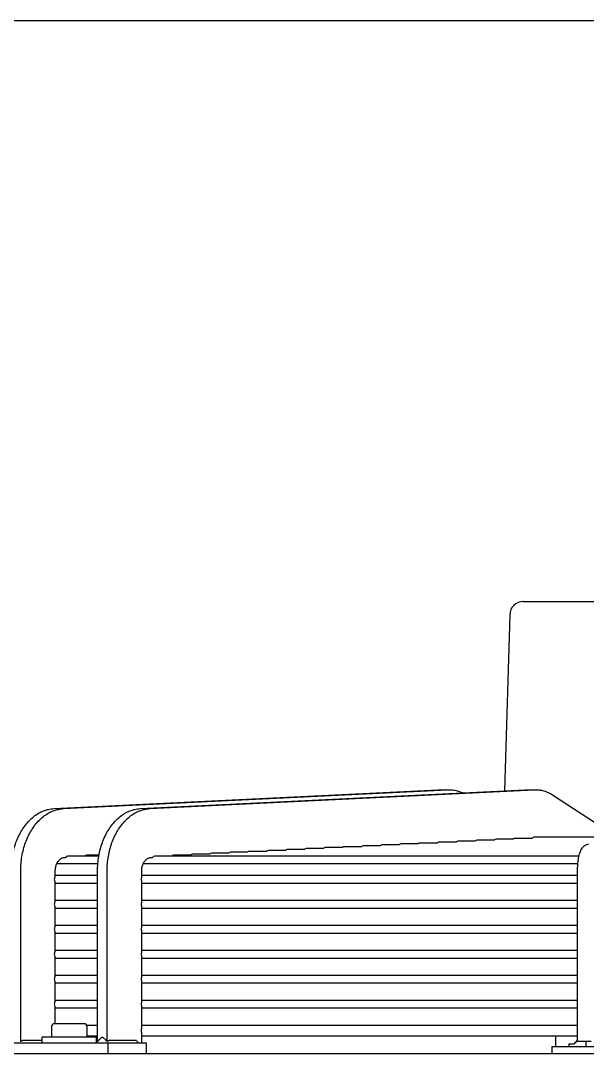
# Model space of a CAD drawing. Header units: millimetres. Extents: x 17891 to 32328, y 18593 to 29476.
# Drawn here: x 18221.82 to 18230.04, y 18984.1 to 18999.12 of the extents above; entities that cross this region are included whole.
import ezdxf

# ---------------------------------------------------------------- set-up
doc = ezdxf.new("R2010")
doc.units = ezdxf.units.MM
doc.header["$LTSCALE"] = 5
doc.layers.add('UNIT', color=6, linetype='Continuous')
doc.styles.add('SUBMITTAL', font='romans.shx', dxfattribs={"width": 0.75})
doc.dimstyles.new('SUBMITTAL', dxfattribs={"dimtxt": 0.09375, "dimasz": 0.09375, "dimexe": 0.03125, "dimexo": 0.0625, "dimgap": 0.0625, "dimtad": 0, "dimdec": 4, "dimzin": 4, "dimdsep": 46, "dimlunit": 4, "dimtxsty": 'SUBMITTAL', "dimcen": 0.09375, "dimclre": 6, "dimadec": 0, "dimazin": 0, "dimtfac": 1, "dimtdec": 0, "dimtofl": 0, "dimtmove": 0, "dimatfit": 3, "dimfxl": 0, "dimfrac": 2, "dimtolj": 1, "dimtzin": 4, "dimarcsym": 0})

msp = doc.modelspace()

# ---------------------------------------------------------------- linework, layer by layer
at = {"layer": 'UNIT'}
for p, q in [((18229.109, 18990.6942), (18239.1883, 18990.6942)), ((18228.9122, 18990.5034), (18228.8343, 18987.9508)), ((18222.3004, 18987.6907), (18227.8752, 18987.9653)), ((18222.4396, 18987.6907), (18228.0144, 18987.9653)), ((18223.5531, 18987.6907), (18229.128, 18987.9653)), ((18223.6923, 18987.6907), (18229.2672, 18987.9653)), ((18227.8955, 18987.9657), (18228.0347, 18987.9657)), ((18229.1483, 18987.9657), (18229.2875, 18987.9657)), ((18229.5336, 18987.8889), (18230.4706, 18987.2749)), ((18228.6869, 18987.2331), (18228.437, 18987.2331)), ((18228.9627, 18987.2466), (18228.7127, 18987.2466)), ((18229.2376, 18987.2601), (18228.9884, 18987.2601)), ((18230.77, 18987.2749), (18229.2644, 18987.2749)), ((18225.6608, 18987.0847), (18225.4117, 18987.0847)), ((18225.9355, 18987.0982), (18225.6864, 18987.0982)), ((18226.2103, 18987.1117), (18225.9612, 18987.1117)), ((18226.4852, 18987.1252), (18226.236, 18987.1252)), ((18226.7601, 18987.1387), (18226.5108, 18987.1387)), ((18227.0351, 18987.1522), (18226.7857, 18987.1522)), ((18227.3101, 18987.1657), (18227.0607, 18987.1657)), ((18227.5853, 18987.1792), (18227.3358, 18987.1792)), ((18227.8605, 18987.1926), (18227.611, 18987.1926)), ((18228.1359, 18987.2061), (18227.8862, 18987.2061)), ((18228.4113, 18987.2196), (18228.1616, 18987.2196)), ((18222.457, 18986.9824), (18222.4733, 18986.9832)), ((18222.9538, 18987.0037), (18222.5037, 18987.0037)), ((18222.9563, 18987.0172), (18222.778, 18987.0172)), ((18223.7098, 18986.9824), (18223.7342, 18986.9836)), ((18229.9166, 18987.0037), (18223.7643, 18987.0037)), ((18224.2877, 18987.0172), (18224.0388, 18987.0172)), ((18224.5623, 18987.0307), (18224.3133, 18987.0307)), ((18224.8368, 18987.0442), (18224.5879, 18987.0442)), ((18225.1114, 18987.0577), (18224.8624, 18987.0577)), ((18225.3861, 18987.0712), (18225.1371, 18987.0712)), ((18221.8214, 18984.3128), (18221.8214, 18986.7856)), ((18222.3225, 18986.7089), (18222.3225, 18986.7856)), ((18222.3453, 18986.8935), (18222.9395, 18986.8935)), ((18222.935, 18984.3163), (18222.935, 18986.7856)), ((18223.0742, 18984.3128), (18223.0742, 18986.7856)), ((18223.5753, 18986.6965), (18223.5753, 18986.7856)), ((18223.598, 18986.8935), (18229.8997, 18986.8935)), ((18229.8948, 18984.3163), (18229.8948, 18986.7856)), ((18222.935, 18986.7218), (18222.3225, 18986.7218)), ((18229.8948, 18986.7218), (18223.5753, 18986.7218)), ((18223.5753, 18986.3343), (18223.5753, 18986.6368)), ((18222.3225, 18986.3467), (18222.3225, 18986.6244)), ((18222.3225, 18986.6115), (18222.935, 18986.6115)), ((18223.5753, 18986.6115), (18229.8948, 18986.6115)), ((18222.935, 18986.3596), (18222.3225, 18986.3596)), ((18229.8948, 18986.3596), (18223.5753, 18986.3596)), ((18222.3225, 18985.9845), (18222.3225, 18986.2622)), ((18222.3225, 18986.2493), (18222.935, 18986.2493)), ((18223.5753, 18985.9721), (18223.5753, 18986.2746)), ((18223.5753, 18986.2493), (18229.8948, 18986.2493)), ((18222.935, 18985.9974), (18222.3225, 18985.9974)), ((18222.3225, 18985.6223), (18222.3225, 18985.9)), ((18222.3225, 18985.8871), (18222.935, 18985.8871)), ((18229.8948, 18985.9974), (18223.5753, 18985.9974)), ((18223.5753, 18985.6099), (18223.5753, 18985.9124)), ((18223.5753, 18985.8871), (18229.8948, 18985.8871)), ((18222.935, 18985.6352), (18222.3225, 18985.6352)), ((18229.8948, 18985.6352), (18223.5753, 18985.6352)), ((18222.3225, 18985.2601), (18222.3225, 18985.5378)), ((18222.3225, 18985.5249), (18222.935, 18985.5249)), ((18223.5753, 18985.2476), (18223.5753, 18985.5502)), ((18223.5753, 18985.5249), (18229.8948, 18985.5249)), ((18222.935, 18985.2729), (18222.3225, 18985.2729)), ((18222.3225, 18984.8978), (18222.3225, 18985.1756)), ((18222.3225, 18985.1627), (18222.935, 18985.1627)), ((18229.8948, 18985.2729), (18223.5753, 18985.2729)), ((18223.5753, 18984.8854), (18223.5753, 18985.188)), ((18223.5753, 18985.1627), (18229.8948, 18985.1627)), ((18222.935, 18984.9107), (18222.3225, 18984.9107)), ((18229.8948, 18984.9107), (18223.5753, 18984.9107)), ((18223.5753, 18984.5074), (18223.5753, 18984.8258)), ((18222.3225, 18984.5722), (18222.3225, 18984.8134)), ((18222.3225, 18984.8005), (18222.935, 18984.8005)), ((18223.5753, 18984.8005), (18229.8948, 18984.8005)), ((18222.27, 18984.5328), (18222.27, 18984.3753)), ((18222.7425, 18984.5722), (18222.3094, 18984.5722)), ((18222.935, 18984.5485), (18222.7785, 18984.5485)), ((18222.7818, 18984.5328), (18222.7818, 18984.3753)), ((18229.8948, 18984.5485), (18223.5753, 18984.5485)), ((18222.9196, 18984.3753), (18222.1322, 18984.3753)), ((18222.1322, 18984.2966), (18222.1322, 18984.3753)), ((18222.7818, 18984.395), (18222.935, 18984.395)), ((18222.9196, 18984.301), (18222.9196, 18984.3753)), ((18223.5753, 18984.2966), (18223.5753, 18984.4362)), ((18223.5753, 18984.395), (18229.8948, 18984.395)), ((18229.5783, 18984.2395), (18229.5783, 18984.395)), ((18221.4124, 18984.2966), (18223.6395, 18984.2966)), ((18222.1322, 18984.3294), (18221.8632, 18984.3294)), ((18223.0827, 18984.2966), (18223.0827, 18984.1391)), ((18223.5003, 18984.3294), (18223.1159, 18984.3294)), ((18223.6395, 18984.2966), (18223.6395, 18984.1391)), ((18229.5227, 18984.2395), (18238.7746, 18984.2395)), ((18229.5227, 18984.2395), (18229.5227, 18984.1391)), ((18229.7663, 18984.2789), (18229.8451, 18984.2789)), ((18229.7663, 18984.2789), (18229.7663, 18984.2395)), ((18230.0917, 18984.3163), (18229.8948, 18984.3163)), ((18230.0176, 18984.2395), (18230.0176, 18984.3163)), ((18217.2786, 18984.1391), (18251.0187, 18984.1391))]:
    msp.add_line(p, q, dxfattribs=at)
for centre, radius, start, end in [((18229.109, 18990.4974), 0.1969, 90, 178.25151), ((18222.3094, 18984.5328), 0.0394, 90, 180), ((18222.7425, 18984.5328), 0.0394, 0, 90), ((18230.0321, 18984.1437), 0.2307, 126.49726, 144.15266)]:
    msp.add_arc(centre, radius, start, end, dxfattribs=at)
for centre, major_axis, ratio, start_param, end_param in [((18228.437, 18987.178), (0, -0.0551), 0.7112612, 3.1415352, 3.8564398), ((18228.7127, 18987.1915), (0, -0.0551), 0.7116416, 3.1415269, 3.8564308), ((18228.9884, 18987.205), (0, -0.0551), 0.712077, 3.141517, 3.8564199), ((18229.2644, 18987.2198), (0, -0.0551), 0.71258, 3.1415074, 3.8909101), ((18225.4117, 18987.0296), (0, -0.0551), 0.7090275, 3.141575, 3.8564831), ((18225.6864, 18987.0431), (0, -0.0551), 0.7091442, 3.1415734, 3.8564813), ((18225.9612, 18987.0566), (0, -0.0551), 0.7092719, 3.1415715, 3.8564792), ((18226.236, 18987.07), (0, -0.0551), 0.7094121, 3.1415694, 3.8564769), ((18226.5108, 18987.0835), (0, -0.0551), 0.7095663, 3.1415669, 3.8564743), ((18226.7857, 18987.097), (0, -0.0551), 0.7097366, 3.1415642, 3.8564713), ((18227.0607, 18987.1105), (0, -0.0551), 0.7099252, 3.141561, 3.8564678), ((18227.3358, 18987.124), (0, -0.0551), 0.7101349, 3.1415573, 3.8564638), ((18227.611, 18987.1375), (0, -0.0551), 0.710369, 3.141553, 3.8564592), ((18227.8862, 18987.151), (0, -0.0551), 0.7106314, 3.1415481, 3.8564538), ((18228.1616, 18987.1645), (0, -0.0551), 0.7109269, 3.1415422, 3.8564474), ((18222.5037, 18986.9486), (0, -0.0551), 0.7079972, 3.1415858, 4.0326206), ((18222.778, 18986.9621), (0, -0.0551), 0.7080429, 3.1415852, 3.8564942), ((18223.7643, 18986.9486), (0, -0.0551), 0.7084995, 3.1415818, 4.0233013), ((18224.0388, 18986.9621), (0, -0.0551), 0.708571, 3.141581, 3.8564896), ((18224.3133, 18986.9756), (0, -0.0551), 0.7086482, 3.14158, 3.8564885), ((18224.5879, 18986.9891), (0, -0.0551), 0.7087318, 3.141579, 3.8564874), ((18224.8624, 18987.0026), (0, -0.0551), 0.7088222, 3.1415778, 3.8564861), ((18225.1371, 18987.0161), (0, -0.0551), 0.7089205, 3.1415765, 3.8564847), ((18222.3476, 18986.6666), (0, -0.0551), 0.7079678, 3.8398095, 4.712382), ((18222.3476, 18986.6666), (0, -0.0551), 0.7079678, 4.7123959, 5.5849684), ((18222.3476, 18986.3044), (0, -0.0551), 0.7079678, 3.8398095, 4.712382), ((18222.3476, 18986.3044), (0, -0.0551), 0.7079678, 4.7123959, 5.5849684), ((18222.3476, 18985.9422), (0, -0.0551), 0.7079678, 3.8398095, 4.712382), ((18222.3476, 18985.9422), (0, -0.0551), 0.7079678, 4.7123959, 5.5849684), ((18222.3476, 18985.58), (0, -0.0551), 0.7079678, 3.8398095, 4.712382), ((18222.3476, 18985.58), (0, -0.0551), 0.7079678, 4.7123959, 5.5849684), ((18222.3476, 18985.2178), (0, -0.0551), 0.7079678, 3.8398095, 4.712382), ((18222.3476, 18985.2178), (0, -0.0551), 0.7079678, 4.7123959, 5.5849684), ((18222.3476, 18984.8556), (0, -0.0551), 0.7079678, 3.8398095, 4.712382), ((18222.3476, 18984.8556), (0, -0.0551), 0.7079678, 4.7123959, 5.5849684), ((18224.4963, 18985.7052), (0, -1.969), 0.7071068, 5.4860047, 5.5095695)]:
    msp.add_ellipse(centre, major_axis=major_axis, ratio=ratio, start_param=start_param, end_param=end_param, dxfattribs=at)
for points in [[(18227.8772, 18987.9653), (18227.8833, 18987.9656), (18227.8894, 18987.9657), (18227.8955, 18987.9657)], [(18229.13, 18987.9653), (18229.1361, 18987.9656), (18229.1422, 18987.9657), (18229.1483, 18987.9657)], [(18222.9151, 18984.2966), (18222.9313, 18984.3124), (18222.9472, 18984.3285), (18222.9628, 18984.3448)]]:
    msp.add_open_spline(points, degree=3, dxfattribs=at)
for points, knots in [([(18228.0144, 18987.9652), (18228.0373, 18987.9663), (18228.0603, 18987.9656), (18228.0831, 18987.9629), (18228.1059, 18987.9602), (18228.1286, 18987.9557), (18228.151, 18987.9493), (18228.1734, 18987.9428), (18228.1955, 18987.9346), (18228.2173, 18987.9245), (18228.2198, 18987.9233), (18228.2224, 18987.9221), (18228.2249, 18987.9208)], [0, 0, 0, 0, 0.25037629, 0.25037629, 0.25037629, 0.50056405, 0.50056405, 0.50056405, 0.75075182, 0.75075182, 0.75075182, 0.78029111, 0.78029111, 0.78029111, 0.78029111]), ([(18229.2672, 18987.9652), (18229.29, 18987.9663), (18229.313, 18987.9656), (18229.3359, 18987.9629), (18229.3587, 18987.9602), (18229.3813, 18987.9557), (18229.4037, 18987.9493), (18229.4261, 18987.9428), (18229.4482, 18987.9346), (18229.47, 18987.9245), (18229.4917, 18987.9144), (18229.513, 18987.9025), (18229.5337, 18987.889)], [0, 0, 0, 0, 0.2503763, 0.2503763, 0.2503763, 0.5005641, 0.5005641, 0.5005641, 0.7507518, 0.7507518, 0.7507518, 1, 1, 1, 1]), ([(18221.6822, 18986.7856), (18221.6822, 18986.8212), (18221.6837, 18986.8571), (18221.6867, 18986.8925), (18221.6897, 18986.9279), (18221.6941, 18986.9629), (18221.7, 18986.9976), (18221.7059, 18987.0322), (18221.7133, 18987.0666), (18221.7221, 18987.1001), (18221.7308, 18987.1335), (18221.7409, 18987.166), (18221.7524, 18987.1978), (18221.7639, 18987.2295), (18221.7768, 18987.2605), (18221.7908, 18987.2901), (18221.8049, 18987.3198), (18221.8201, 18987.348), (18221.8365, 18987.3751), (18221.8529, 18987.4022), (18221.8706, 18987.428), (18221.8892, 18987.4522), (18221.9077, 18987.4763), (18221.9272, 18987.4988), (18221.9476, 18987.5196), (18221.9681, 18987.5405), (18221.9895, 18987.5598), (18222.0116, 18987.5771), (18222.0336, 18987.5944), (18222.0562, 18987.6098), (18222.0796, 18987.6234), (18222.1029, 18987.6369), (18222.127, 18987.6485), (18222.1512, 18987.6581), (18222.1755, 18987.6676), (18222.2001, 18987.6751), (18222.225, 18987.6805), (18222.2499, 18987.686), (18222.2753, 18987.6894), (18222.3004, 18987.6906)], [0, 0, 0, 0, 0.076921, 0.076921, 0.076921, 0.1538421, 0.1538421, 0.1538421, 0.2307631, 0.2307631, 0.2307631, 0.3076842, 0.3076842, 0.3076842, 0.3846052, 0.3846052, 0.3846052, 0.4615263, 0.4615263, 0.4615263, 0.5384473, 0.5384473, 0.5384473, 0.6153684, 0.6153684, 0.6153684, 0.6922894, 0.6922894, 0.6922894, 0.7692105, 0.7692105, 0.7692105, 0.8461315, 0.8461315, 0.8461315, 0.9230526, 0.9230526, 0.9230526, 1, 1, 1, 1]), ([(18221.8214, 18986.7856), (18221.8214, 18986.8212), (18221.8229, 18986.8571), (18221.8259, 18986.8925), (18221.8289, 18986.9279), (18221.8333, 18986.9629), (18221.8392, 18986.9976), (18221.8451, 18987.0322), (18221.8525, 18987.0666), (18221.8613, 18987.1001), (18221.87, 18987.1335), (18221.8801, 18987.166), (18221.8916, 18987.1978), (18221.9031, 18987.2295), (18221.916, 18987.2605), (18221.93, 18987.2901), (18221.9441, 18987.3198), (18221.9593, 18987.348), (18221.9757, 18987.3751), (18221.9921, 18987.4022), (18222.0098, 18987.428), (18222.0284, 18987.4522), (18222.0469, 18987.4763), (18222.0664, 18987.4988), (18222.0868, 18987.5196), (18222.1073, 18987.5405), (18222.1287, 18987.5598), (18222.1508, 18987.5771), (18222.1728, 18987.5944), (18222.1954, 18987.6098), (18222.2188, 18987.6234), (18222.2421, 18987.6369), (18222.2661, 18987.6485), (18222.2904, 18987.6581), (18222.3147, 18987.6676), (18222.3393, 18987.6751), (18222.3642, 18987.6805), (18222.3891, 18987.686), (18222.4145, 18987.6894), (18222.4396, 18987.6906)], [0, 0, 0, 0, 0.076921, 0.076921, 0.076921, 0.1538421, 0.1538421, 0.1538421, 0.2307631, 0.2307631, 0.2307631, 0.3076842, 0.3076842, 0.3076842, 0.3846052, 0.3846052, 0.3846052, 0.4615263, 0.4615263, 0.4615263, 0.5384473, 0.5384473, 0.5384473, 0.6153684, 0.6153684, 0.6153684, 0.6922894, 0.6922894, 0.6922894, 0.7692105, 0.7692105, 0.7692105, 0.8461315, 0.8461315, 0.8461315, 0.9230526, 0.9230526, 0.9230526, 1, 1, 1, 1]), ([(18222.935, 18986.7856), (18222.935, 18986.8212), (18222.9365, 18986.8571), (18222.9395, 18986.8925), (18222.9424, 18986.9279), (18222.9468, 18986.9629), (18222.9528, 18986.9976), (18222.9587, 18987.0322), (18222.9661, 18987.0666), (18222.9748, 18987.1001), (18222.9836, 18987.1335), (18222.9937, 18987.166), (18223.0052, 18987.1978), (18223.0167, 18987.2295), (18223.0296, 18987.2605), (18223.0436, 18987.2901), (18223.0576, 18987.3198), (18223.0728, 18987.348), (18223.0893, 18987.3751), (18223.1057, 18987.4022), (18223.1234, 18987.428), (18223.1419, 18987.4522), (18223.1605, 18987.4763), (18223.1799, 18987.4988), (18223.2004, 18987.5196), (18223.2208, 18987.5405), (18223.2423, 18987.5598), (18223.2643, 18987.5771), (18223.2863, 18987.5944), (18223.309, 18987.6098), (18223.3323, 18987.6234), (18223.3557, 18987.6369), (18223.3797, 18987.6485), (18223.404, 18987.6581), (18223.4283, 18987.6676), (18223.4528, 18987.6751), (18223.4777, 18987.6805), (18223.5027, 18987.686), (18223.528, 18987.6894), (18223.5531, 18987.6906)], [0, 0, 0, 0, 0.076921, 0.076921, 0.076921, 0.1538421, 0.1538421, 0.1538421, 0.2307631, 0.2307631, 0.2307631, 0.3076842, 0.3076842, 0.3076842, 0.3846052, 0.3846052, 0.3846052, 0.4615263, 0.4615263, 0.4615263, 0.5384473, 0.5384473, 0.5384473, 0.6153684, 0.6153684, 0.6153684, 0.6922894, 0.6922894, 0.6922894, 0.7692105, 0.7692105, 0.7692105, 0.8461315, 0.8461315, 0.8461315, 0.9230526, 0.9230526, 0.9230526, 1, 1, 1, 1]), ([(18223.0742, 18986.7856), (18223.0742, 18986.8212), (18223.0757, 18986.8571), (18223.0786, 18986.8925), (18223.0816, 18986.9279), (18223.086, 18986.9629), (18223.092, 18986.9976), (18223.0979, 18987.0322), (18223.1053, 18987.0666), (18223.114, 18987.1001), (18223.1228, 18987.1335), (18223.1329, 18987.166), (18223.1444, 18987.1978), (18223.1559, 18987.2295), (18223.1687, 18987.2605), (18223.1828, 18987.2901), (18223.1968, 18987.3198), (18223.212, 18987.348), (18223.2285, 18987.3751), (18223.2449, 18987.4022), (18223.2626, 18987.428), (18223.2811, 18987.4522), (18223.2997, 18987.4763), (18223.3191, 18987.4988), (18223.3396, 18987.5196), (18223.36, 18987.5405), (18223.3815, 18987.5598), (18223.4035, 18987.5771), (18223.4255, 18987.5944), (18223.4482, 18987.6098), (18223.4715, 18987.6234), (18223.4949, 18987.6369), (18223.5189, 18987.6485), (18223.5432, 18987.6581), (18223.5675, 18987.6676), (18223.592, 18987.6751), (18223.6169, 18987.6805), (18223.6419, 18987.686), (18223.6672, 18987.6894), (18223.6923, 18987.6906)], [0, 0, 0, 0, 0.076921, 0.076921, 0.076921, 0.1538421, 0.1538421, 0.1538421, 0.2307631, 0.2307631, 0.2307631, 0.3076842, 0.3076842, 0.3076842, 0.3846052, 0.3846052, 0.3846052, 0.4615263, 0.4615263, 0.4615263, 0.5384473, 0.5384473, 0.5384473, 0.6153684, 0.6153684, 0.6153684, 0.6922894, 0.6922894, 0.6922894, 0.7692105, 0.7692105, 0.7692105, 0.8461315, 0.8461315, 0.8461315, 0.9230526, 0.9230526, 0.9230526, 1, 1, 1, 1]), ([(18229.8948, 18986.7856), (18229.8948, 18986.8185), (18229.8961, 18986.8513), (18229.9013, 18986.9146), (18229.9052, 18986.9451), (18229.9156, 18987.0019), (18229.922, 18987.0283), (18229.9386, 18987.0769), (18229.9481, 18987.0993), (18229.9719, 18987.132), (18229.981, 18987.1425), (18230.0071, 18987.1629), (18230.0253, 18987.173), (18230.0495, 18987.1776), (18230.0517, 18987.178), (18230.0539, 18987.1783)], [1.5707963, 1.5707963, 1.5707963, 1.5707963, 1.8779743, 1.8779743, 2.1851522, 2.1851522, 2.4923302, 2.4923302, 2.7995081, 2.7995081, 2.9409737, 2.9409737, 3.0918576, 3.0918576, 3.1066861, 3.1066861, 3.1066861, 3.1066861]), ([(18222.3225, 18986.7856), (18222.3225, 18986.7934), (18222.3228, 18986.8011), (18222.3235, 18986.8088), (18222.3241, 18986.8165), (18222.3251, 18986.8242), (18222.3264, 18986.8317), (18222.3277, 18986.8392), (18222.3293, 18986.8466), (18222.3312, 18986.8539), (18222.3331, 18986.8612), (18222.3353, 18986.8683), (18222.3378, 18986.8752), (18222.3403, 18986.8821), (18222.3431, 18986.8888), (18222.3461, 18986.8952), (18222.3492, 18986.9016), (18222.3525, 18986.9078), (18222.3561, 18986.9137), (18222.3596, 18986.9196), (18222.3634, 18986.9252), (18222.3675, 18986.9304), (18222.3715, 18986.9357), (18222.3758, 18986.9406), (18222.3802, 18986.9452), (18222.3847, 18986.9497), (18222.3893, 18986.9539), (18222.3941, 18986.9576), (18222.3989, 18986.9614), (18222.4039, 18986.9648), (18222.409, 18986.9677), (18222.414, 18986.9707), (18222.4192, 18986.9732), (18222.4245, 18986.9753), (18222.4298, 18986.9773), (18222.4352, 18986.979), (18222.4406, 18986.9802), (18222.4461, 18986.9814), (18222.4515, 18986.9821), (18222.457, 18986.9824)], [0, 0, 0, 0, 0.076921, 0.076921, 0.076921, 0.153842, 0.153842, 0.153842, 0.230763, 0.230763, 0.230763, 0.307684, 0.307684, 0.307684, 0.384605, 0.384605, 0.384605, 0.461526, 0.461526, 0.461526, 0.538447, 0.538447, 0.538447, 0.615368, 0.615368, 0.615368, 0.692289, 0.692289, 0.692289, 0.7692101, 0.7692101, 0.7692101, 0.8461311, 0.8461311, 0.8461311, 0.9230521, 0.9230521, 0.9230521, 1, 1, 1, 1]), ([(18223.5753, 18986.7856), (18223.5753, 18986.7934), (18223.5756, 18986.8011), (18223.5762, 18986.8088), (18223.5769, 18986.8165), (18223.5779, 18986.8242), (18223.5791, 18986.8317), (18223.5804, 18986.8392), (18223.582, 18986.8466), (18223.5839, 18986.8539), (18223.5858, 18986.8612), (18223.588, 18986.8683), (18223.5905, 18986.8752), (18223.593, 18986.8821), (18223.5958, 18986.8888), (18223.5989, 18986.8952), (18223.6019, 18986.9016), (18223.6052, 18986.9078), (18223.6088, 18986.9137), (18223.6124, 18986.9196), (18223.6162, 18986.9252), (18223.6202, 18986.9304), (18223.6243, 18986.9357), (18223.6285, 18986.9406), (18223.633, 18986.9452), (18223.6374, 18986.9497), (18223.6421, 18986.9539), (18223.6469, 18986.9576), (18223.6517, 18986.9614), (18223.6566, 18986.9648), (18223.6617, 18986.9677), (18223.6668, 18986.9707), (18223.672, 18986.9732), (18223.6773, 18986.9753), (18223.6826, 18986.9773), (18223.688, 18986.979), (18223.6934, 18986.9802), (18223.6988, 18986.9814), (18223.7043, 18986.9821), (18223.7098, 18986.9824)], [0, 0, 0, 0, 0.076921, 0.076921, 0.076921, 0.153842, 0.153842, 0.153842, 0.230763, 0.230763, 0.230763, 0.307684, 0.307684, 0.307684, 0.384605, 0.384605, 0.384605, 0.461526, 0.461526, 0.461526, 0.538447, 0.538447, 0.538447, 0.615368, 0.615368, 0.615368, 0.692289, 0.692289, 0.692289, 0.7692101, 0.7692101, 0.7692101, 0.8461311, 0.8461311, 0.8461311, 0.9230521, 0.9230521, 0.9230521, 1, 1, 1, 1]), ([(18223.5753, 18986.6965), (18223.574, 18986.6936), (18223.5729, 18986.6906), (18223.5702, 18986.6814), (18223.5691, 18986.6734), (18223.5691, 18986.6666)], [0.754611842, 0.754611842, 0.754611842, 0.754611842, 0.778331745, 0.778331745, 0.830133896, 0.830133896, 0.830133896, 0.830133896]), ([(18223.5691, 18986.6666), (18223.5691, 18986.6599), (18223.5702, 18986.6519), (18223.5729, 18986.6427), (18223.574, 18986.6397), (18223.5753, 18986.6368)], [0, 0, 0, 0, 0.051802151, 0.051802151, 0.075522054, 0.075522054, 0.075522054, 0.075522054]), ([(18223.5753, 18986.3343), (18223.574, 18986.3314), (18223.5729, 18986.3284), (18223.5702, 18986.3192), (18223.5691, 18986.3112), (18223.5691, 18986.3044)], [0.754611842, 0.754611842, 0.754611842, 0.754611842, 0.778331745, 0.778331745, 0.830133896, 0.830133896, 0.830133896, 0.830133896]), ([(18223.5691, 18986.3044), (18223.5691, 18986.2976), (18223.5702, 18986.2896), (18223.5729, 18986.2805), (18223.574, 18986.2775), (18223.5753, 18986.2746)], [0, 0, 0, 0, 0.051802151, 0.051802151, 0.075522054, 0.075522054, 0.075522054, 0.075522054]), ([(18223.5753, 18985.9721), (18223.574, 18985.9692), (18223.5729, 18985.9662), (18223.5702, 18985.957), (18223.5691, 18985.949), (18223.5691, 18985.9422)], [-0.075522054, -0.075522054, -0.075522054, -0.075522054, -0.051802151, -0.051802151, 0, 0, 0, 0]), ([(18223.5691, 18985.9422), (18223.5691, 18985.9354), (18223.5702, 18985.9274), (18223.5729, 18985.9183), (18223.574, 18985.9153), (18223.5753, 18985.9124)], [-0.830133896, -0.830133896, -0.830133896, -0.830133896, -0.778331745, -0.778331745, -0.754611842, -0.754611842, -0.754611842, -0.754611842]), ([(18223.5753, 18985.6099), (18223.574, 18985.607), (18223.5729, 18985.604), (18223.5702, 18985.5948), (18223.5691, 18985.5868), (18223.5691, 18985.58)], [-0.075522054, -0.075522054, -0.075522054, -0.075522054, -0.051802151, -0.051802151, 0, 0, 0, 0]), ([(18223.5691, 18985.58), (18223.5691, 18985.5732), (18223.5702, 18985.5652), (18223.5729, 18985.5561), (18223.574, 18985.5531), (18223.5753, 18985.5502)], [-0.830133897, -0.830133897, -0.830133897, -0.830133897, -0.778331746, -0.778331746, -0.754611843, -0.754611843, -0.754611843, -0.754611843]), ([(18223.5753, 18985.2476), (18223.574, 18985.2448), (18223.5729, 18985.2418), (18223.5702, 18985.2326), (18223.5691, 18985.2246), (18223.5691, 18985.2178)], [-0.075522054, -0.075522054, -0.075522054, -0.075522054, -0.051802151, -0.051802151, 0, 0, 0, 0]), ([(18223.5691, 18985.2178), (18223.5691, 18985.211), (18223.5702, 18985.203), (18223.5729, 18985.1939), (18223.574, 18985.1909), (18223.5753, 18985.188)], [-0.830133897, -0.830133897, -0.830133897, -0.830133897, -0.77830675, -0.77830675, -0.754610412, -0.754610412, -0.754610412, -0.754610412]), ([(18223.5753, 18984.8854), (18223.574, 18984.8826), (18223.5729, 18984.8796), (18223.5702, 18984.8704), (18223.5691, 18984.8624), (18223.5691, 18984.8556)], [-0.075522054, -0.075522054, -0.075522054, -0.075522054, -0.051802151, -0.051802151, 0, 0, 0, 0]), ([(18223.5691, 18984.8556), (18223.5691, 18984.8488), (18223.5702, 18984.8408), (18223.5729, 18984.8317), (18223.574, 18984.8287), (18223.5753, 18984.8258)], [0, 0, 0, 0, 0.051802151, 0.051802151, 0.075522054, 0.075522054, 0.075522054, 0.075522054]), ([(18223.5753, 18984.5074), (18223.5745, 18984.5053), (18223.5738, 18984.5032), (18223.5706, 18984.4924), (18223.5691, 18984.4812), (18223.5691, 18984.4718)], [1.067161101, 1.067161101, 1.067161101, 1.067161101, 1.084108004, 1.084108004, 1.156260963, 1.156260963, 1.156260963, 1.156260963]), ([(18223.5691, 18984.4718), (18223.5691, 18984.4623), (18223.5706, 18984.4512), (18223.5738, 18984.4404), (18223.5745, 18984.4382), (18223.5753, 18984.4362)], [-1.156260963, -1.156260963, -1.156260963, -1.156260963, -1.084108004, -1.084108004, -1.067161101, -1.067161101, -1.067161101, -1.067161101]), ([(18221.8632, 18984.3294), (18221.862, 18984.3294), (18221.8608, 18984.3293), (18221.8596, 18984.3292), (18221.8584, 18984.3292), (18221.8572, 18984.329), (18221.856, 18984.3288), (18221.8548, 18984.3287), (18221.8536, 18984.3285), (18221.8524, 18984.3282), (18221.8523, 18984.3282), (18221.8522, 18984.3281), (18221.8522, 18984.3281), (18221.851, 18984.3279), (18221.8499, 18984.3276), (18221.8488, 18984.3273), (18221.8476, 18984.3269), (18221.8464, 18984.3265), (18221.8452, 18984.3261), (18221.8439, 18984.3256), (18221.8427, 18984.3251), (18221.8414, 18984.3246), (18221.8412, 18984.3245), (18221.8409, 18984.3243), (18221.8406, 18984.3242), (18221.8396, 18984.3238), (18221.8386, 18984.3233), (18221.8377, 18984.3229), (18221.8364, 18984.3222), (18221.8351, 18984.3216), (18221.8338, 18984.3208), (18221.8325, 18984.3201), (18221.8312, 18984.3193), (18221.8298, 18984.3185), (18221.8291, 18984.3181), (18221.8284, 18984.3176), (18221.8277, 18984.3172), (18221.8271, 18984.3167), (18221.8264, 18984.3163), (18221.8257, 18984.3158), (18221.8243, 18984.3149), (18221.8229, 18984.3139), (18221.8214, 18984.3128)], [0, 0, 0, 0, 0.0909091, 0.0909091, 0.0909091, 0.1818182, 0.1818182, 0.1818182, 0.2727273, 0.2727273, 0.2727273, 0.2796798, 0.2796798, 0.2796798, 0.3636364, 0.3636364, 0.3636364, 0.4545455, 0.4545455, 0.4545455, 0.5454545, 0.5454545, 0.5454545, 0.5668519, 0.5668519, 0.5668519, 0.6363636, 0.6363636, 0.6363636, 0.7272727, 0.7272727, 0.7272727, 0.8181818, 0.8181818, 0.8181818, 0.8653178, 0.8653178, 0.8653178, 0.9090909, 0.9090909, 0.9090909, 1, 1, 1, 1]), ([(18223.0742, 18984.3128), (18223.0596, 18984.3305), (18223.0476, 18984.3443), (18223.0311, 18984.3594), (18223.0254, 18984.3638), (18223.0171, 18984.3682), (18223.0142, 18984.3694), (18223.009, 18984.3706), (18223.0068, 18984.3709), (18223.0024, 18984.3709), (18223.0002, 18984.3706), (18222.995, 18984.3694), (18222.9921, 18984.3682), (18222.9837, 18984.3638), (18222.978, 18984.3594), (18222.9691, 18984.3512), (18222.966, 18984.3482), (18222.9628, 18984.3448)], [-0.853538, -0.853538, -0.853538, -0.853538, -0.64697322, -0.64697322, -0.53019502, -0.53019502, -0.4705504, -0.4705504, -0.42676965, -0.42676965, -0.38298892, -0.38298892, -0.32334436, -0.32334436, -0.20656641, -0.20656641, -0.14841074, -0.14841074, -0.14841074, -0.14841074]), ([(18223.1159, 18984.3294), (18223.1147, 18984.3294), (18223.1135, 18984.3293), (18223.1124, 18984.3292), (18223.1112, 18984.3292), (18223.11, 18984.329), (18223.1088, 18984.3288), (18223.1076, 18984.3287), (18223.1064, 18984.3285), (18223.1052, 18984.3282), (18223.1051, 18984.3282), (18223.105, 18984.3281), (18223.1049, 18984.3281), (18223.1038, 18984.3279), (18223.1027, 18984.3276), (18223.1016, 18984.3273), (18223.1003, 18984.3269), (18223.0991, 18984.3265), (18223.0979, 18984.3261), (18223.0967, 18984.3256), (18223.0954, 18984.3251), (18223.0942, 18984.3246), (18223.0939, 18984.3245), (18223.0936, 18984.3243), (18223.0933, 18984.3242), (18223.0924, 18984.3238), (18223.0914, 18984.3233), (18223.0904, 18984.3229), (18223.0891, 18984.3222), (18223.0879, 18984.3216), (18223.0866, 18984.3208), (18223.0853, 18984.3201), (18223.0839, 18984.3193), (18223.0826, 18984.3185), (18223.0819, 18984.3181), (18223.0812, 18984.3176), (18223.0805, 18984.3172), (18223.0798, 18984.3167), (18223.0791, 18984.3163), (18223.0785, 18984.3158), (18223.0771, 18984.3149), (18223.0756, 18984.3139), (18223.0742, 18984.3128)], [0, 0, 0, 0, 0.0909091, 0.0909091, 0.0909091, 0.1818182, 0.1818182, 0.1818182, 0.2727273, 0.2727273, 0.2727273, 0.2797096, 0.2797096, 0.2797096, 0.3636364, 0.3636364, 0.3636364, 0.4545455, 0.4545455, 0.4545455, 0.5454545, 0.5454545, 0.5454545, 0.5668899, 0.5668899, 0.5668899, 0.6363636, 0.6363636, 0.6363636, 0.7272727, 0.7272727, 0.7272727, 0.8181818, 0.8181818, 0.8181818, 0.8653352, 0.8653352, 0.8653352, 0.9090909, 0.9090909, 0.9090909, 1, 1, 1, 1])]:
    msp.add_open_spline(points, degree=3, knots=knots, dxfattribs=at)

# ---------------------------------------------------------------- leaders
msp.add_leader([(18445.5453, 18980.8702), (18434.2138, 18999.1166), (18220.0241, 18999.1166)], dimstyle='SUBMITTAL', override={"dimscale": 36, "dimarcsym": 1}, dxfattribs=at)

doc.saveas('drawing.dxf')
